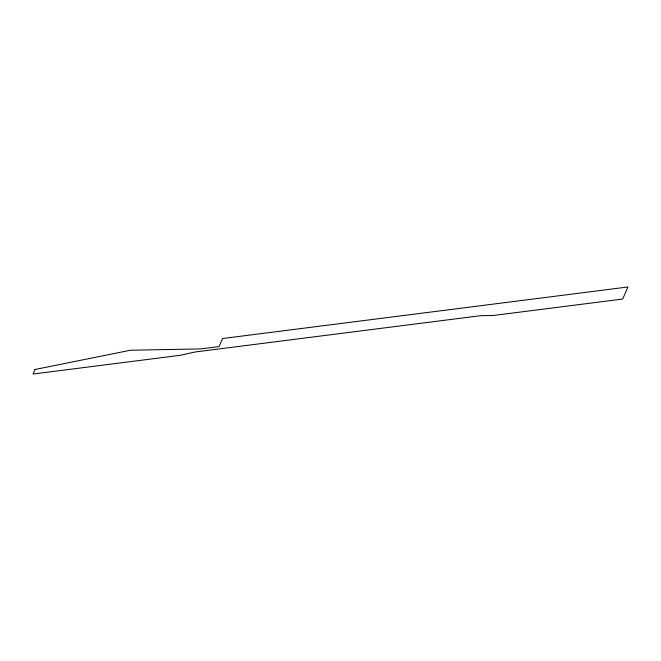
<?xml version="1.0" encoding="UTF-8"?>
<svg xmlns="http://www.w3.org/2000/svg" width="661" height="661" viewBox="0 0 661 661"><rect width="100%" height="100%" fill="white"/><g stroke="black" fill="none" stroke-linecap="round" stroke-linejoin="round"><path stroke-width="0.99" d="M35.025 369.491L33.05 374.019L180.461 355.271L194.937 352.007L480.539 315.694L493.701 315.446L622.687 299.045L627.95 286.981L222.575 338.523L219.064 346.571L200.638 348.909L130.448 350.239L35.025 369.491"/></g></svg>
